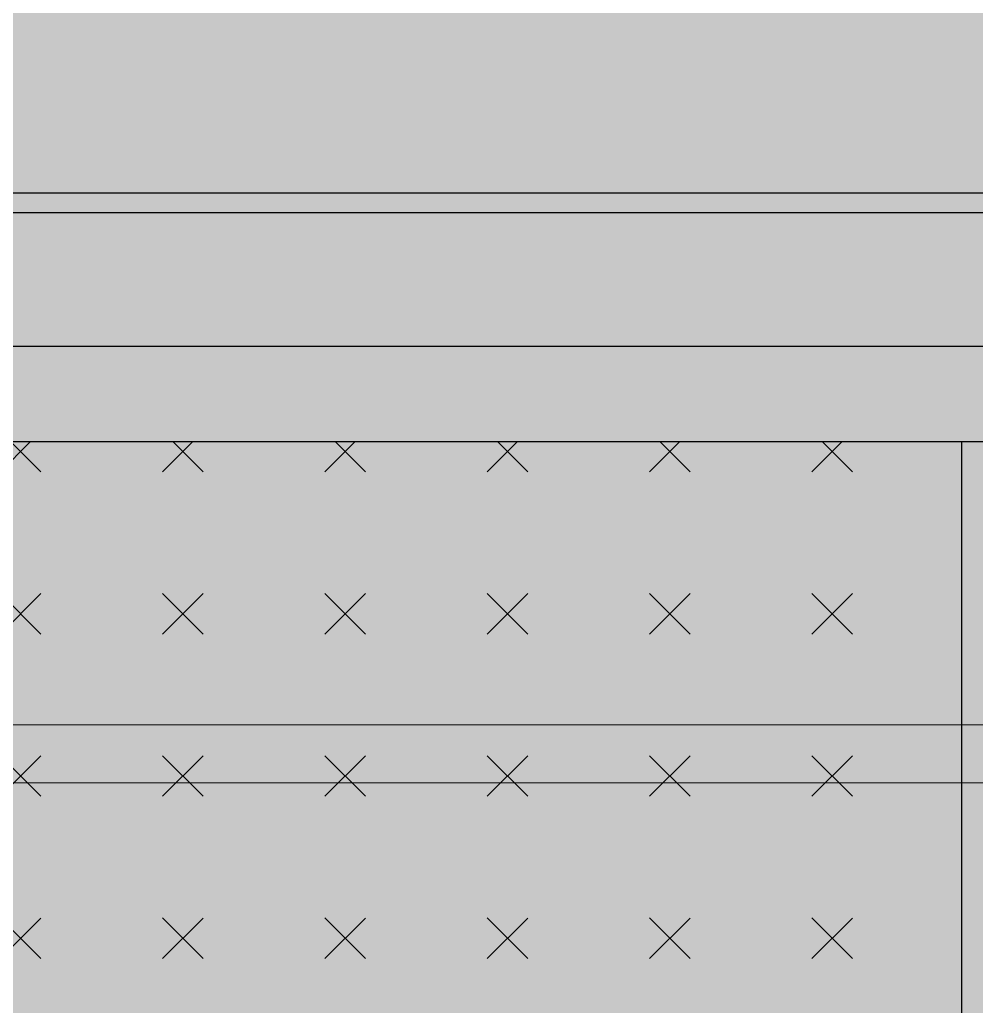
# Model space of a CAD drawing. Header units: millimetres. Extents: x 13515 to 183937, y -33900 to -660.
# Drawn here: x 119390.84 to 119410.41, y -19632.33 to -19612.14 of the extents above; entities that cross this region are included whole.
import ezdxf

# ---------------------------------------------------------------- set-up
doc = ezdxf.new("R2010")
doc.units = ezdxf.units.MM
doc.header["$LTSCALE"] = 100
doc.header["$MEASUREMENT"] = 0
doc.linetypes.add('HIDDEN', pattern=[2, 1, -1])
doc.linetypes.add('HIDDEN2', pattern=[0.1875, 0.125, -0.0625])
doc.layers.get('0').update_dxf_attribs({"linetype": 'CONTINUOUS'})
for name, color, linetype in [('254', 254, 'CONTINUOUS'), ('A0-000 XR 평면도$0$도크레벨러', 8, 'CONTINUOUS'), ('ELE9', 9, 'CONTINUOUS'), ('LED', 7, 'CONTINUOUS'), ('주차-화물', 251, 'CONTINUOUS')]:
    doc.layers.add(name, color=color, linetype=linetype)

# ---------------------------------------------------------------- blocks, each defined once
blk = doc.blocks.new('A0-000 XR 평면도$0$A$C38510432')
at = {"layer": 'A0-000 XR 평면도$0$도크레벨러', "ltscale": 0.1}
h = blk.add_hatch(dxfattribs=at)
h.set_pattern_fill('CROSS', color=256, scale=600, angle=45)
h.set_pattern_definition([(45, (-8091212.42, -1472050.7), (1e-14, 212.1320344), [75, -225]), (135, (-8091159.39, -1472050.7), (-212.1320344, 3e-14), [75, -225])])
h.paths.add_polyline_path([(0, 1950), (2950, 1950), (2950, 50), (0, 50)])
for points in [[(0, 2000), (3000, 2000), (3000, 0), (0, 0)], [(0, 1950), (2950, 1950), (2950, 50), (0, 50)]]:
    blk.add_lwpolyline(points, close=True, dxfattribs=at)
blk = doc.blocks.new('sdfsgfdgdfg')
at = {"layer": '주차-화물', "ltscale": 0.1}
blk.add_lwpolyline([(36469107.6, 558896.3), (36469107.6, 564896.3), (36465857.6, 564896.3), (36465857.6, 558896.3), (36469107.6, 558896.3), (36465857.6, 564896.3)], dxfattribs=at)
blk = doc.blocks.new('FGHJ')
at = {"layer": 'ELE9', "ltscale": 0.002}
for p, q in [((37048724.1, 40671.3), (37046274.1, 40671.3)), ((37046274.1, 40471.3), (37048724.1, 40471.3))]:
    blk.add_line(p, q, dxfattribs=at)
at = {"layer": 'ELE9', "lineweight": 0}
for p, q in [((37048769.5, 39976.3), (37046228.7, 39976.3)), ((37046228.7, 39900.3), (37048769.5, 39900.3))]:
    blk.add_line(p, q, dxfattribs=at)
at = {"layer": 'ELE9', "linetype": 'HIDDEN2'}
blk.add_lwpolyline([(37195449.1, 67346.3), (37195449.1, 40346.3), (37042549.1, 40346.3), (37042549.1, 51346.3), (37030449.1, 51346.3), (37030449.1, -38303.7), (37200899.1, -38303.7)], dxfattribs=at)
at = {"layer": 'ELE9', "rotation": 180}
blk.add_blockref('sdfsgfdgdfg', (73514981.7, 605542.7), dxfattribs=at)
at = {"layer": 'ELE9', "ltscale": 0.1, "xscale": -1, "rotation": 90}
blk.add_blockref('A0-000 XR 평면도$0$A$C38510432', (37048499.1, 40346.3), dxfattribs=at)

msp = doc.modelspace()

# ---------------------------------------------------------------- hatches: boundary and pattern name
at = {"layer": '254', "ltscale": 10000}
h = msp.add_hatch(color=256, dxfattribs=at)
h.dxf.hatch_style = 1
edge = h.paths.add_edge_path()
edge.add_arc((119308.551, -19674.375), 40, 180, 270)
edge.add_line((119308.551, -19714.375), (119366.887, -19714.375))
edge.add_arc((119366.887, -19674.375), 40, 270, 360)
edge.add_line((119406.887, -19674.375), (119406.887, -19401.489))
edge.add_arc((119366.887, -19401.489), 40, 0, 90)
edge.add_line((119366.887, -19361.489), (119308.551, -19361.489))
edge.add_arc((119308.551, -19401.489), 40, 90, 180)
edge.add_line((119268.551, -19401.489), (119268.551, -19674.375))

# ---------------------------------------------------------------- next in the draw order: block references
at = {"xscale": 0.01565102769230769, "yscale": 0.01565102769230769, "zscale": 0.01565102769230769}
msp.add_blockref('FGHJ', (-460436.194, -20252.242), dxfattribs=at)

# ---------------------------------------------------------------- next in the draw order: linework, layer by layer
at = {"layer": 'LED', "color": 6, "linetype": 'HIDDEN', "ltscale": 0.3, "const_width": 8}
msp.add_lwpolyline([(119268.551, -19674.375, 0.414214), (119308.551, -19714.375), (119366.887, -19714.375, 0.414214), (119406.887, -19674.375), (119406.887, -19401.489, 0.414214), (119366.887, -19361.489), (119308.551, -19361.489, 0.414214), (119268.551, -19401.489)], format="xyb", close=True, dxfattribs=at)

doc.saveas('drawing.dxf')
